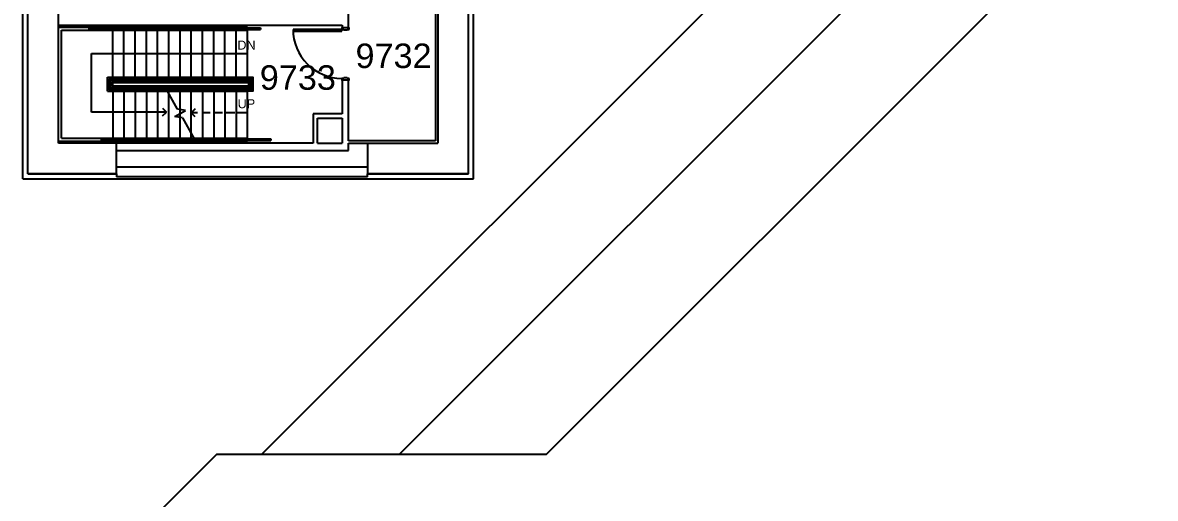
# Model space of a CAD drawing. Header units: inches. Extents: x -59 to 5673, y -29 to 4299.
# Drawn here: x -59 to 1051, y 1755 to 2221 of the extents above; entities that cross this region are included whole.
import ezdxf

# ---------------------------------------------------------------- set-up
doc = ezdxf.new("R2010")
doc.units = ezdxf.units.IN
doc.header["$LTSCALE"] = 96
doc.header["$MEASUREMENT"] = 0
for name, color, linetype in [('A-ANNO-ROOM', 4, 'Continuous'), ('A-ANNO-TEXT', 4, 'Continuous'), ('A-DOOR', 2, 'Continuous'), ('A-FLOR-HRAL', 1, 'Continuous'), ('A-FLOR-STRS', 2, 'Continuous'), ('A-ROOF-LEVL-THIN', 1, 'Continuous'), ('A-WALL-FULL', 6, 'Continuous')]:
    doc.layers.add(name, color=color, linetype=linetype)
doc.layers.add('AE-108$0$A-WALL-PATT', color=8, linetype='Continuous', lineweight=9)
doc.styles.add('AE-108$0$Arial', font='arial.ttf', dxfattribs={"height": 8.851796})
doc.styles.add('ARIAL', font='arial.ttf')

msp = doc.modelspace()

# ---------------------------------------------------------------- linework, layer by layer
at = {"layer": 'A-ANNO-TEXT'}
for p, q in [((8.2, 2133.6), (8.2, 2191.1)), ((8.2, 2191.1), (160.8, 2191.1)), ((81.7, 2133.6), (8.2, 2133.6)), ((77.8, 2137.5), (81.7, 2133.6)), ((77.8, 2129.7), (81.7, 2133.6)), ((109.7, 2136.7), (105.8, 2132.9)), ((109.7, 2129), (105.8, 2132.9)), ((111.9, 2132.9), (105.8, 2132.9)), ((124.2, 2132.9), (116.8, 2132.9)), ((136.4, 2132.9), (127.8, 2132.9)), ((148.6, 2132.9), (138.8, 2132.9)), ((160.8, 2132.9), (149.8, 2132.9))]:
    msp.add_line(p, q, dxfattribs=at)
at = {"layer": 'A-DOOR'}
for p, q in [((205.6, 2214.6), (205.6, 2212.8)), ((253.3, 2214.6), (205.6, 2214.6)), ((205.6, 2212.8), (253.3, 2212.8)), ((253.3, 2216.6), (253.3, 2214.6)), ((253.8, 2216.6), (253.3, 2216.6)), ((253.3, 2212.8), (253.3, 2214.6)), ((253.3, 2214.6), (255.5, 2214.6)), ((253.8, 2216.1), (253.8, 2216.6)), ((260, 2216.1), (253.8, 2216.1)), ((255.5, 2214.6), (255.5, 2214)), ((255.5, 2214), (258.5, 2214)), ((258.5, 2214.6), (260.5, 2214.6)), ((258.5, 2214), (258.5, 2214.6)), ((260, 2216.6), (260, 2216.1)), ((260.5, 2216.6), (260, 2216.6)), ((260.5, 2214.6), (260.5, 2216.6)), ((253.3, 2166.6), (253.3, 2164.6)), ((255.5, 2166.6), (253.3, 2166.6)), ((253.8, 2165.1), (260, 2165.1)), ((253.8, 2164.6), (253.8, 2165.1)), ((255.5, 2167.2), (255.5, 2166.6)), ((258.5, 2167.2), (255.5, 2167.2)), ((258.5, 2166.6), (258.5, 2167.2)), ((260.5, 2166.6), (258.5, 2166.6)), ((260, 2165.1), (260, 2164.6)), ((260.5, 2164.6), (260.5, 2166.6)), ((253.3, 2164.6), (253.8, 2164.6)), ((260, 2164.6), (260.5, 2164.6))]:
    msp.add_line(p, q, dxfattribs=at)
msp.add_arc((253.4, 2214.4), 47.8, 179.7448, 269.956, dxfattribs=at)
msp.add_arc((253.4, 2214.4), 47.8, 179.7448, 269.956, dxfattribs=at)
at = {"layer": 'A-FLOR-HRAL'}
for p, q in [((5.7, 2214.5), (5.7, 2216)), ((5.7, 2216), (173.7, 2216)), ((5.7, 2214.5), (173.7, 2214.5)), ((173.7, 2216), (173.7, 2214.5)), ((23.6, 2167.7), (160.8, 2167.7)), ((23.6, 2154), (23.6, 2167.7)), ((25.1, 2166.2), (160.8, 2166.2)), ((25.1, 2155.5), (25.1, 2166.2)), ((23.6, 2154), (160.8, 2154)), ((25.1, 2155.5), (160.8, 2155.5)), ((26.6, 2164.7), (160.8, 2164.7)), ((26.6, 2157), (26.6, 2164.7)), ((26.6, 2157), (160.8, 2157)), ((28.8, 2157.1), (26.7, 2157.1)), ((28.1, 2158.3), (28, 2158.3)), ((28.1, 2163.2), (160.8, 2163.2)), ((28.1, 2158.5), (28.1, 2163.2)), ((28.1, 2158.5), (160.8, 2158.5)), ((80.2, 2158.5), (81.1, 2157)), ((81.9, 2155.5), (82.7, 2154)), ((17.7, 2105.7), (17.7, 2107.2)), ((17.7, 2107.2), (183.8, 2107.2)), ((17.7, 2105.7), (183.8, 2105.7)), ((108.6, 2107.2), (109.4, 2105.7)), ((183.8, 2107.2), (183.8, 2105.7))]:
    msp.add_line(p, q, dxfattribs=at)
for points in [[(160.8, 2167.7), (166.3, 2167.7), (166.3, 2154), (160.8, 2154)], [(160.8, 2166.2), (164.8, 2166.2), (164.8, 2155.5), (160.8, 2155.5)], [(160.8, 2164.7), (163.3, 2164.7), (163.3, 2157), (160.8, 2157)], [(160.8, 2163.2), (161.8, 2163.2), (161.8, 2158.5), (160.8, 2158.5)]]:
    msp.add_lwpolyline(points, dxfattribs=at)
at = {"layer": 'A-FLOR-STRS'}
for p, q in [((-24.2, 2105), (-24.2, 2216.7)), ((-24.2, 2216.7), (160.8, 2216.7)), ((-21.2, 2108), (-21.2, 2213.7)), ((-21.2, 2213.7), (160.8, 2213.7)), ((28.8, 2167.7), (28.8, 2213.7)), ((39.8, 2167.7), (39.8, 2213.7)), ((50.8, 2167.7), (50.8, 2213.7)), ((61.8, 2167.7), (61.8, 2213.7)), ((72.8, 2167.7), (72.8, 2213.7)), ((83.8, 2167.7), (83.8, 2213.7)), ((94.8, 2167.7), (94.8, 2213.7)), ((105.8, 2167.7), (105.8, 2213.7)), ((116.8, 2167.7), (116.8, 2213.7)), ((127.8, 2167.7), (127.8, 2213.7)), ((138.8, 2167.7), (138.8, 2213.7)), ((149.8, 2167.7), (149.8, 2213.7)), ((160.8, 2216.7), (160.8, 2216)), ((160.8, 2167.7), (160.8, 2214.5)), ((25.8, 2156.2), (25.8, 2165.5)), ((25.8, 2165.5), (160.8, 2165.5)), ((28.8, 2165.5), (28.8, 2166.2)), ((39.8, 2165.5), (39.8, 2166.2)), ((50.8, 2165.5), (50.8, 2166.2)), ((61.8, 2165.5), (61.8, 2166.2)), ((72.8, 2165.5), (72.8, 2166.2)), ((83.8, 2165.5), (83.8, 2166.2)), ((94.8, 2165.5), (94.8, 2166.2)), ((105.8, 2165.5), (105.8, 2166.2)), ((116.8, 2165.5), (116.8, 2166.2)), ((127.8, 2165.5), (127.8, 2166.2)), ((138.8, 2165.5), (138.8, 2166.2)), ((149.8, 2165.5), (149.8, 2166.2)), ((160.8, 2164.7), (160.8, 2166.2)), ((25.8, 2162.5), (26.6, 2162.5)), ((26.6, 2159.2), (25.8, 2159.2)), ((25.8, 2156.2), (160.8, 2156.2)), ((28.1, 2162.5), (160.8, 2162.5)), ((28.1, 2159.2), (160.8, 2159.2)), ((28.8, 2159.2), (28.8, 2162.5)), ((28.8, 2156.2), (28.8, 2155.5)), ((28.8, 2154), (28.8, 2108)), ((39.8, 2156.2), (39.8, 2155.5)), ((39.8, 2154), (39.8, 2108)), ((50.8, 2156.2), (50.8, 2155.5)), ((50.8, 2154), (50.8, 2108)), ((61.8, 2156.2), (61.8, 2155.5)), ((61.8, 2154), (61.8, 2108)), ((72.8, 2156.2), (72.8, 2155.5)), ((72.8, 2154), (72.8, 2108)), ((79.8, 2159.2), (80.2, 2158.5)), ((81.1, 2157), (81.9, 2155.5)), ((92.5, 2136.3), (82.7, 2154)), ((83.8, 2156.2), (83.8, 2155.5)), ((83.8, 2108), (83.8, 2154)), ((94.8, 2156.2), (94.8, 2155.5)), ((94.8, 2108), (94.8, 2154)), ((105.8, 2156.2), (105.8, 2155.5)), ((105.8, 2108), (105.8, 2154)), ((116.8, 2156.2), (116.8, 2155.5)), ((116.8, 2154), (116.8, 2108)), ((127.8, 2156.2), (127.8, 2155.5)), ((127.8, 2154), (127.8, 2108)), ((138.8, 2156.2), (138.8, 2155.5)), ((138.8, 2154), (138.8, 2108)), ((149.8, 2156.2), (149.8, 2155.5)), ((149.8, 2154), (149.8, 2108)), ((160.8, 2163.2), (160.8, 2162.5)), ((160.8, 2159.2), (160.8, 2158.5)), ((160.8, 2155.5), (160.8, 2157)), ((160.8, 2107.2), (160.8, 2154)), ((89.6, 2129.2), (100.1, 2135)), ((100.1, 2135), (92.5, 2136.3)), ((97.2, 2127.9), (89.6, 2129.2)), ((97.2, 2127.9), (108.6, 2107.2)), ((-24.2, 2105), (160.8, 2105)), ((-21.2, 2108), (160.8, 2108)), ((109.4, 2105.7), (109.8, 2105)), ((160.8, 2105.7), (160.8, 2105))]:
    msp.add_line(p, q, dxfattribs=at)
at = {"layer": 'A-ROOF-LEVL-THIN'}
for p, q in [((174.8, 1797.8), (1216.6, 2839.6)), ((1252, 2740.2), (309.5, 1797.8))]:
    msp.add_line(p, q, dxfattribs=at)
msp.add_lwpolyline([(2359.9, 2638.3), (1294.2, 2638.2), (453.8, 1797.8), (130.5, 1797.8), (-3.1, 1664.1), (132.5, 1528.5), (468.4, 1528.5), (1556.8, 440.2), (1556.8, 104.5), (1690.4, -29.2), (1824.1, 104.5), (1824.1, 290.2), (1914.3, 380.3), (1914.3, 1653.3), (2121.8, 1860.8), (2563.3, 1860.8), (2563.3, 336.8), (2558.3, 336.8), (2558.3, 312.8), (2795.5, 312.8), (2795.5, 231.8), (3167.3, 231.8)], dxfattribs=at)
at = {"layer": 'A-WALL-FULL'}
for p, q in [((-59.4, 2068.1), (-59.4, 2403.1)), ((-54.4, 2073.1), (-54.4, 2398.1)), ((377.6, 2073.1), (377.6, 2379.8)), ((-24.4, 2103.1), (-24.4, 2368.1)), ((347.6, 2368.2), (347.6, 2103.1)), ((382.6, 2068.1), (382.6, 2367)), ((260, 2216.1), (260, 2288.5)), ((345.3, 2288.5), (345.3, 2105.3)), ((-24.4, 2218.6), (253.8, 2218.6)), ((253.8, 2218.6), (253.8, 2216.1)), ((260, 2216.1), (253.8, 2216.1)), ((253.8, 2165.1), (253.8, 2131.7)), ((253.8, 2165.1), (260, 2165.1)), ((260, 2105.3), (260, 2165.1)), ((253.8, 2131.7), (225.2, 2131.7)), ((225.2, 2131.7), (225.2, 2103.1)), ((229.5, 2127.5), (253.8, 2127.5)), ((229.5, 2103.1), (229.5, 2127.5)), ((253.8, 2127.5), (253.8, 2103.1)), ((32.7, 2103.1), (-24.4, 2103.1)), ((32.7, 2073.1), (32.7, 2103.1)), ((225.2, 2103.1), (32.7, 2103.1)), ((229.5, 2103.1), (253.8, 2103.1)), ((345.3, 2105.3), (260, 2105.3)), ((260, 2095.8), (260, 2103.1)), ((260, 2103.1), (347.6, 2103.1)), ((278.6, 2103.1), (278.6, 2073.1)), ((32.7, 2095.8), (260, 2095.8)), ((278.6, 2079.7), (32.7, 2079.7)), ((-59.4, 2068.1), (382.6, 2068.1)), ((32.7, 2073.1), (-54.4, 2073.1)), ((-54.4, 2073.1), (32.7, 2073.1)), ((32.7, 2073.1), (32.7, 2070.1)), ((278.6, 2070.1), (32.7, 2070.1)), ((377.6, 2073.1), (278.6, 2073.1)), ((278.6, 2070.1), (278.6, 2073.1)), ((278.6, 2073.1), (377.6, 2073.1))]:
    msp.add_line(p, q, dxfattribs=at)
at = {"layer": 'AE-108$0$A-WALL-PATT', "lineweight": 9}
msp.add_line((250.3, 2131.7), (250.2, 2131.5), dxfattribs=at)

# ---------------------------------------------------------------- texts
at = {"layer": 'A-ANNO-ROOM', "style": 'ARIAL'}
for s, p in [('9732', (266.8, 2176.7)), ('9733', (173, 2155.4))]:
    msp.add_text(s, height=24, dxfattribs=at).set_placement(p)
at = {"layer": 'A-ANNO-TEXT', "style": 'AE-108$0$Arial'}
for s, p in [('DN', (151, 2194.8)), ('UP', (151.3, 2137.3))]:
    msp.add_text(s, height=8.85, dxfattribs=at).set_placement(p)

doc.saveas('drawing.dxf')
